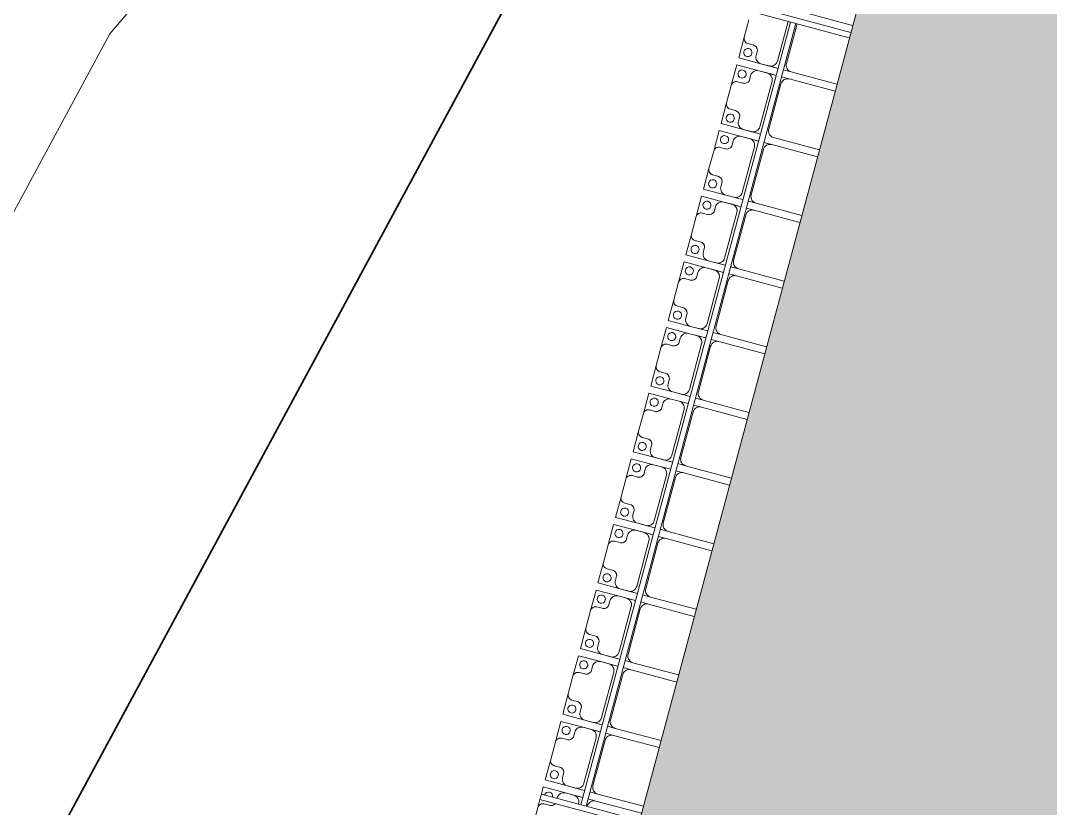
# Model space of a CAD drawing. Header units: millimetres. Extents: x -861324 to 439029, y -308065 to 694685.
# Drawn here: x -185928 to -178352, y 252039 to 257834 of the extents above; entities that cross this region are included whole.
import ezdxf

# ---------------------------------------------------------------- set-up
doc = ezdxf.new("R2010")
doc.units = ezdxf.units.MM
for name, color, linetype, lineweight in [('A-DETL-GENF', 92, 'Continuous', 9), ('A-DETL-THIN', 151, 'Continuous', 9), ('A-GENM', 13, 'Continuous', 9), ('C-TOPO-MAJR', 7, 'Continuous', 35), ('C-TOPO-MINR', 7, 'Continuous', 9), ('S-BEAM', 12, 'Continuous', 9)]:
    doc.layers.add(name, color=color, linetype=linetype, lineweight=lineweight)

# ---------------------------------------------------------------- blocks, each defined once
blk = doc.blocks.new('Dai phaodi lai - DẢI PHAO ĐI LẠI-17681-BỐ TRÍ BÈ PIN HỒ BẢN MÒNG')
at = {"layer": 'A-GENM', "color": 7}
for p, q in [((32276.8, 0), (32276.8, -348.3)), ((32723.2, -348.3), (32723.2, 0)), ((32776.8, 0), (32776.8, -348.3)), ((33223.2, -348.3), (33223.2, 0)), ((33276.8, 0), (33276.8, -348.3)), ((33723.2, -348.3), (33723.2, 0)), ((33776.8, 0), (33776.8, -348.3)), ((34223.2, -348.3), (34223.2, 0)), ((34276.8, 0), (34276.8, -348.3)), ((34723.2, -348.3), (34723.2, 0)), ((34776.8, 0), (34776.8, -348.3)), ((35223.2, -348.3), (35223.2, 0)), ((35276.8, 0), (35276.8, -348.3)), ((35723.2, -348.3), (35723.2, 0)), ((35776.8, 0), (35776.8, -348.3)), ((36223.2, -348.3), (36223.2, 0)), ((36276.8, 0), (36276.8, -348.3)), ((36723.2, -348.3), (36723.2, 0)), ((36776.8, 0), (36776.8, -348.3)), ((37223.2, -348.3), (37223.2, 0)), ((37276.8, 0), (37276.8, -348.3)), ((37723.2, -348.3), (37723.2, 0)), ((37776.8, 0), (37776.8, -348.3)), ((38223.2, -348.3), (38223.2, 0)), ((38276.8, 0), (38276.8, -348.3)), ((32371.2, -398.3), (32673.2, -398.3)), ((32826.8, -398.3), (33173.2, -398.3)), ((33326.8, -398.3), (33673.2, -398.3)), ((33826.8, -398.3), (34173.2, -398.3)), ((34326.8, -398.3), (34673.2, -398.3)), ((34826.8, -398.3), (35173.2, -398.3)), ((35326.8, -398.3), (35673.2, -398.3)), ((35826.8, -398.3), (36173.2, -398.3)), ((36326.8, -398.3), (36673.2, -398.3)), ((36826.8, -398.3), (37173.2, -398.3)), ((37326.8, -398.3), (37673.2, -398.3)), ((37826.8, -398.3), (38173.2, -398.3)), ((32673.2, -466.7), (32371.2, -466.7)), ((32723.2, -579.3), (32723.2, -516.7)), ((32776.8, -516.7), (32776.8, -579.3)), ((33173.2, -466.7), (32826.8, -466.7)), ((33223.2, -579.3), (33223.2, -516.7)), ((33276.8, -516.7), (33276.8, -579.3)), ((33673.2, -466.7), (33326.8, -466.7)), ((33723.2, -579.3), (33723.2, -516.7)), ((33776.8, -516.7), (33776.8, -579.3)), ((34173.2, -466.7), (33826.8, -466.7)), ((34223.2, -579.3), (34223.2, -516.7)), ((34276.8, -516.7), (34276.8, -579.3)), ((34673.2, -466.7), (34326.8, -466.7)), ((34723.2, -579.3), (34723.2, -516.7)), ((34776.8, -516.7), (34776.8, -579.3)), ((35173.2, -466.7), (34826.8, -466.7)), ((35223.2, -579.3), (35223.2, -516.7)), ((35276.8, -516.7), (35276.8, -579.3)), ((35673.2, -466.7), (35326.8, -466.7)), ((35723.2, -579.3), (35723.2, -516.7)), ((35776.8, -516.7), (35776.8, -579.3)), ((36173.2, -466.7), (35826.8, -466.7)), ((36223.2, -579.3), (36223.2, -516.7)), ((36276.8, -516.7), (36276.8, -579.3)), ((36673.2, -466.7), (36326.8, -466.7)), ((36723.2, -579.3), (36723.2, -516.7)), ((36776.8, -516.7), (36776.8, -579.3)), ((37173.2, -466.7), (36826.8, -466.7)), ((37223.2, -579.3), (37223.2, -516.7)), ((37276.8, -516.7), (37276.8, -579.3)), ((37673.2, -466.7), (37326.8, -466.7)), ((37723.2, -579.3), (37723.2, -516.7)), ((37776.8, -516.7), (37776.8, -579.3)), ((38173.2, -466.7), (37826.8, -466.7)), ((38223.2, -579.3), (38223.2, -516.7)), ((38276.8, -516.7), (38276.8, -579.3)), ((32604.9, -710.4), (32604.9, -670.7)), ((32635.7, -629.3), (32673.2, -629.3)), ((32826.8, -629.3), (32864.3, -629.3)), ((32895.1, -670.7), (32895.1, -710.4)), ((33104.9, -710.4), (33104.9, -670.7)), ((33135.7, -629.3), (33173.2, -629.3)), ((33326.8, -629.3), (33364.3, -629.3)), ((33395.1, -670.7), (33395.1, -710.4)), ((33604.9, -710.4), (33604.9, -670.7)), ((33635.7, -629.3), (33673.2, -629.3)), ((33826.8, -629.3), (33864.3, -629.3)), ((33895.1, -670.7), (33895.1, -710.4)), ((34104.9, -710.4), (34104.9, -670.7)), ((34135.7, -629.3), (34173.2, -629.3)), ((34326.8, -629.3), (34364.3, -629.3)), ((34395.1, -670.7), (34395.1, -710.4)), ((34604.9, -710.4), (34604.9, -670.7)), ((34635.7, -629.3), (34673.2, -629.3)), ((34826.8, -629.3), (34864.3, -629.3)), ((34895.1, -670.7), (34895.1, -710.4)), ((35104.9, -710.4), (35104.9, -670.7)), ((35135.7, -629.3), (35173.2, -629.3)), ((35326.8, -629.3), (35364.3, -629.3)), ((35395.1, -670.7), (35395.1, -710.4)), ((35604.9, -710.4), (35604.9, -670.7)), ((35635.7, -629.3), (35673.2, -629.3)), ((35826.8, -629.3), (35864.3, -629.3)), ((35895.1, -670.7), (35895.1, -710.4)), ((36104.9, -710.4), (36104.9, -670.7)), ((36135.7, -629.3), (36173.2, -629.3)), ((36326.8, -629.3), (36364.3, -629.3)), ((36395.1, -670.7), (36395.1, -710.4)), ((36604.9, -710.4), (36604.9, -670.7)), ((36635.7, -629.3), (36673.2, -629.3)), ((36826.8, -629.3), (36864.3, -629.3)), ((36895.1, -670.7), (36895.1, -710.4)), ((37104.9, -710.4), (37104.9, -670.7)), ((37135.7, -629.3), (37173.2, -629.3)), ((37326.8, -629.3), (37364.3, -629.3)), ((37395.1, -670.7), (37395.1, -710.4)), ((37604.9, -710.4), (37604.9, -670.7)), ((37635.7, -629.3), (37673.2, -629.3)), ((37826.8, -629.3), (37864.3, -629.3)), ((37895.1, -670.7), (37895.1, -710.4)), ((38104.9, -710.4), (38104.9, -670.7)), ((38135.7, -629.3), (38173.2, -629.3)), ((38395.1, -670.7), (38395.1, -710.4)), ((32433.1, -748.4), (32566.9, -748.4)), ((32933.1, -748.4), (33066.9, -748.4)), ((33433.1, -748.4), (33566.9, -748.4)), ((33933.1, -748.4), (34066.9, -748.4)), ((34433.1, -748.4), (34566.9, -748.4)), ((34933.1, -748.4), (35066.9, -748.4)), ((35433.1, -748.4), (35566.9, -748.4)), ((35933.1, -748.4), (36066.9, -748.4)), ((36433.1, -748.4), (36566.9, -748.4)), ((36933.1, -748.4), (37066.9, -748.4)), ((37433.1, -748.4), (37566.9, -748.4)), ((37933.1, -748.4), (38066.9, -748.4)), ((38433.1, -748.4), (38566.9, -748.4))]:
    blk.add_line(p, q, dxfattribs=at)
at = {"layer": 'A-GENM', "color": 9}
for p, q in [((32723.2, -348.3), (32723.2, -408.3)), ((32723.2, -348.3), (32723.2, -408.3)), ((32776.8, -408.3), (32776.8, -348.3)), ((32776.8, -408.3), (32776.8, -348.3)), ((33276.8, -408.3), (33276.8, -348.3)), ((33276.8, -408.3), (33276.8, -363.7)), ((33723.2, -348.3), (33723.2, -408.3)), ((33723.2, -348.3), (33723.2, -408.3)), ((33776.8, -408.3), (33776.8, -348.3)), ((33776.8, -408.3), (33776.8, -348.3)), ((34223.2, -348.3), (34223.2, -408.3)), ((34223.2, -348.3), (34223.2, -408.3)), ((34276.8, -408.3), (34276.8, -348.3)), ((34276.8, -408.3), (34276.8, -348.3)), ((34723.2, -348.3), (34723.2, -408.3)), ((34723.2, -348.3), (34723.2, -408.3)), ((34776.8, -408.3), (34776.8, -348.3)), ((34776.8, -408.3), (34776.8, -348.3)), ((35223.2, -348.3), (35223.2, -408.3)), ((35223.2, -348.3), (35223.2, -408.3)), ((35276.8, -408.3), (35276.8, -348.3)), ((35276.8, -408.3), (35276.8, -348.3)), ((35723.2, -348.3), (35723.2, -408.3)), ((35723.2, -348.3), (35723.2, -408.3)), ((35776.8, -408.3), (35776.8, -348.3)), ((35776.8, -408.3), (35776.8, -348.3)), ((36223.2, -348.3), (36223.2, -408.3)), ((36223.2, -348.3), (36223.2, -408.3)), ((36276.8, -408.3), (36276.8, -348.3)), ((36276.8, -408.3), (36276.8, -348.3)), ((36723.2, -348.3), (36723.2, -408.3)), ((36723.2, -348.3), (36723.2, -408.3)), ((36776.8, -408.3), (36776.8, -348.3)), ((36776.8, -408.3), (36776.8, -348.3)), ((37223.2, -348.3), (37223.2, -408.3)), ((37223.2, -348.3), (37223.2, -408.3)), ((37276.8, -408.3), (37276.8, -348.3)), ((37276.8, -408.3), (37276.8, -348.3)), ((37723.2, -348.3), (37723.2, -408.3)), ((37723.2, -348.3), (37723.2, -408.3)), ((37776.8, -408.3), (37776.8, -348.3)), ((37776.8, -408.3), (37776.8, -348.3)), ((38223.2, -348.3), (38223.2, -408.3)), ((38223.2, -348.3), (38223.2, -408.3)), ((38276.8, -408.3), (38276.8, -348.3)), ((38276.8, -408.3), (38276.8, -348.3)), ((32723.2, -448.3), (32723.2, -579.3)), ((32723.2, -448.3), (32723.2, -516.7)), ((32776.8, -579.3), (32776.8, -448.3)), ((32776.8, -497.7), (32776.8, -448.3)), ((33223.2, -448.3), (33223.2, -579.3)), ((33223.2, -448.3), (33223.2, -516.7)), ((33276.8, -579.3), (33276.8, -448.3)), ((33276.8, -516.7), (33276.8, -448.3)), ((33723.2, -448.3), (33723.2, -579.3)), ((33723.2, -448.3), (33723.2, -516.7)), ((33776.8, -579.3), (33776.8, -448.3)), ((33776.8, -516.7), (33776.8, -448.3)), ((34223.2, -448.3), (34223.2, -579.3)), ((34223.2, -448.3), (34223.2, -516.7)), ((34276.8, -579.3), (34276.8, -448.3)), ((34276.8, -516.7), (34276.8, -448.3)), ((34723.2, -448.3), (34723.2, -579.3)), ((34723.2, -448.3), (34723.2, -516.7)), ((34776.8, -579.3), (34776.8, -448.3)), ((34776.8, -516.7), (34776.8, -448.3)), ((35223.2, -448.3), (35223.2, -579.3)), ((35223.2, -448.3), (35223.2, -516.7)), ((35276.8, -579.3), (35276.8, -448.3)), ((35276.8, -516.7), (35276.8, -448.3)), ((35723.2, -448.3), (35723.2, -579.3)), ((35723.2, -448.3), (35723.2, -516.7)), ((35776.8, -579.3), (35776.8, -448.3)), ((35776.8, -516.7), (35776.8, -448.3)), ((36223.2, -448.3), (36223.2, -579.3)), ((36223.2, -448.3), (36223.2, -516.7)), ((36276.8, -579.3), (36276.8, -448.3)), ((36276.8, -516.7), (36276.8, -448.3)), ((36723.2, -448.3), (36723.2, -579.3)), ((36723.2, -448.3), (36723.2, -516.7)), ((36776.8, -579.3), (36776.8, -448.3)), ((36776.8, -516.7), (36776.8, -448.3)), ((37223.2, -448.3), (37223.2, -579.3)), ((37223.2, -448.3), (37223.2, -516.7)), ((37276.8, -579.3), (37276.8, -448.3)), ((37276.8, -516.7), (37276.8, -448.3)), ((37723.2, -448.3), (37723.2, -579.3)), ((37723.2, -448.3), (37723.2, -516.7)), ((37776.8, -579.3), (37776.8, -448.3)), ((37776.8, -516.7), (37776.8, -448.3)), ((38223.2, -448.3), (38223.2, -579.3)), ((38223.2, -448.3), (38223.2, -516.7)), ((38276.8, -579.3), (38276.8, -448.3)), ((38276.8, -516.7), (38276.8, -448.3)), ((32723.2, -579.3), (32723.2, -748.4)), ((32723.2, -748.4), (32723.2, -579.3)), ((32776.8, -748.4), (32776.8, -579.3)), ((32776.8, -579.3), (32776.8, -748.4)), ((33223.2, -579.3), (33223.2, -748.4)), ((33223.2, -748.4), (33223.2, -579.3)), ((33276.8, -748.4), (33276.8, -579.3)), ((33276.8, -579.3), (33276.8, -748.4)), ((33723.2, -579.3), (33723.2, -748.4)), ((33723.2, -748.4), (33723.2, -579.3)), ((33776.8, -748.4), (33776.8, -579.3)), ((33776.8, -579.3), (33776.8, -748.4)), ((34223.2, -579.3), (34223.2, -748.4)), ((34223.2, -748.4), (34223.2, -579.3)), ((34276.8, -748.4), (34276.8, -579.3)), ((34276.8, -579.3), (34276.8, -748.4)), ((34723.2, -579.3), (34723.2, -748.4)), ((34723.2, -748.4), (34723.2, -579.3)), ((34776.8, -748.4), (34776.8, -579.3)), ((34776.8, -579.3), (34776.8, -748.4)), ((35223.2, -579.3), (35223.2, -748.4)), ((35223.2, -748.4), (35223.2, -579.3)), ((35276.8, -748.4), (35276.8, -579.3)), ((35276.8, -579.3), (35276.8, -748.4)), ((35723.2, -579.3), (35723.2, -748.4)), ((35723.2, -748.4), (35723.2, -579.3)), ((35776.8, -748.4), (35776.8, -579.3)), ((35776.8, -579.3), (35776.8, -748.4)), ((36223.2, -579.3), (36223.2, -748.4)), ((36223.2, -748.4), (36223.2, -579.3)), ((36276.8, -748.4), (36276.8, -579.3)), ((36276.8, -579.3), (36276.8, -748.4)), ((36723.2, -579.3), (36723.2, -748.4)), ((36723.2, -748.4), (36723.2, -579.3)), ((36776.8, -748.4), (36776.8, -579.3)), ((36776.8, -579.3), (36776.8, -748.4)), ((37223.2, -579.3), (37223.2, -748.4)), ((37223.2, -748.4), (37223.2, -579.3)), ((37276.8, -748.4), (37276.8, -579.3)), ((37276.8, -579.3), (37276.8, -748.4)), ((37723.2, -579.3), (37723.2, -748.4)), ((37723.2, -748.4), (37723.2, -579.3)), ((37776.8, -748.4), (37776.8, -579.3)), ((37776.8, -579.3), (37776.8, -748.4)), ((38223.2, -579.3), (38223.2, -748.4)), ((38223.2, -748.4), (38223.2, -579.3)), ((38276.8, -748.4), (38276.8, -579.3)), ((38276.8, -579.3), (38276.8, -748.4)), ((32673.2, -629.3), (32635.7, -629.3)), ((32635.7, -629.3), (32673.2, -629.3)), ((32673.2, -629.3), (32635.7, -629.3)), ((32864.3, -629.3), (32826.8, -629.3)), ((32826.8, -629.3), (32864.3, -629.3)), ((32864.3, -629.3), (32826.8, -629.3)), ((32895.1, -710.4), (32895.1, -670.7)), ((32895.1, -670.7), (32895.1, -710.4)), ((32895.1, -710.4), (32895.1, -670.7)), ((33173.2, -629.3), (33135.7, -629.3)), ((33135.7, -629.3), (33173.2, -629.3)), ((33173.2, -629.3), (33135.7, -629.3)), ((33364.3, -629.3), (33326.8, -629.3)), ((33326.8, -629.3), (33364.3, -629.3)), ((33364.3, -629.3), (33326.8, -629.3)), ((33395.1, -710.4), (33395.1, -670.7)), ((33395.1, -670.7), (33395.1, -710.4)), ((33395.1, -710.4), (33395.1, -670.7)), ((33673.2, -629.3), (33635.7, -629.3)), ((33635.7, -629.3), (33673.2, -629.3)), ((33673.2, -629.3), (33635.7, -629.3)), ((33864.3, -629.3), (33826.8, -629.3)), ((33826.8, -629.3), (33864.3, -629.3)), ((33864.3, -629.3), (33826.8, -629.3)), ((33895.1, -710.4), (33895.1, -670.7)), ((33895.1, -670.7), (33895.1, -710.4)), ((33895.1, -710.4), (33895.1, -670.7)), ((34173.2, -629.3), (34135.7, -629.3)), ((34135.7, -629.3), (34173.2, -629.3)), ((34173.2, -629.3), (34135.7, -629.3)), ((34364.3, -629.3), (34326.8, -629.3)), ((34326.8, -629.3), (34364.3, -629.3)), ((34364.3, -629.3), (34326.8, -629.3)), ((34395.1, -710.4), (34395.1, -670.7)), ((34395.1, -670.7), (34395.1, -710.4)), ((34395.1, -710.4), (34395.1, -670.7)), ((34673.2, -629.3), (34635.7, -629.3)), ((34635.7, -629.3), (34673.2, -629.3)), ((34673.2, -629.3), (34635.7, -629.3)), ((34864.3, -629.3), (34826.8, -629.3)), ((34826.8, -629.3), (34864.3, -629.3)), ((34864.3, -629.3), (34826.8, -629.3)), ((34895.1, -710.4), (34895.1, -670.7)), ((34895.1, -670.7), (34895.1, -710.4)), ((34895.1, -710.4), (34895.1, -670.7)), ((35173.2, -629.3), (35135.7, -629.3)), ((35135.7, -629.3), (35173.2, -629.3)), ((35173.2, -629.3), (35135.7, -629.3)), ((35364.3, -629.3), (35326.8, -629.3)), ((35326.8, -629.3), (35364.3, -629.3)), ((35364.3, -629.3), (35326.8, -629.3)), ((35395.1, -710.4), (35395.1, -670.7)), ((35395.1, -670.7), (35395.1, -710.4)), ((35395.1, -710.4), (35395.1, -670.7)), ((35673.2, -629.3), (35635.7, -629.3)), ((35635.7, -629.3), (35673.2, -629.3)), ((35673.2, -629.3), (35635.7, -629.3)), ((35864.3, -629.3), (35826.8, -629.3)), ((35826.8, -629.3), (35864.3, -629.3)), ((35864.3, -629.3), (35826.8, -629.3)), ((35895.1, -710.4), (35895.1, -670.7)), ((35895.1, -670.7), (35895.1, -710.4)), ((35895.1, -710.4), (35895.1, -670.7)), ((36173.2, -629.3), (36135.7, -629.3)), ((36135.7, -629.3), (36173.2, -629.3)), ((36173.2, -629.3), (36135.7, -629.3)), ((36364.3, -629.3), (36326.8, -629.3)), ((36326.8, -629.3), (36364.3, -629.3)), ((36364.3, -629.3), (36326.8, -629.3)), ((36395.1, -710.4), (36395.1, -670.7)), ((36395.1, -670.7), (36395.1, -710.4)), ((36395.1, -710.4), (36395.1, -670.7)), ((36673.2, -629.3), (36635.7, -629.3)), ((36635.7, -629.3), (36673.2, -629.3)), ((36673.2, -629.3), (36635.7, -629.3)), ((36864.3, -629.3), (36826.8, -629.3)), ((36826.8, -629.3), (36864.3, -629.3)), ((36864.3, -629.3), (36826.8, -629.3)), ((36895.1, -710.4), (36895.1, -670.7)), ((36895.1, -670.7), (36895.1, -710.4)), ((36895.1, -710.4), (36895.1, -670.7)), ((37173.2, -629.3), (37135.7, -629.3)), ((37135.7, -629.3), (37173.2, -629.3)), ((37173.2, -629.3), (37135.7, -629.3)), ((37364.3, -629.3), (37326.8, -629.3)), ((37326.8, -629.3), (37364.3, -629.3)), ((37364.3, -629.3), (37326.8, -629.3)), ((37395.1, -710.4), (37395.1, -670.7)), ((37395.1, -670.7), (37395.1, -710.4)), ((37395.1, -710.4), (37395.1, -670.7)), ((37673.2, -629.3), (37635.7, -629.3)), ((37635.7, -629.3), (37673.2, -629.3)), ((37673.2, -629.3), (37635.7, -629.3)), ((37864.3, -629.3), (37826.8, -629.3)), ((37826.8, -629.3), (37864.3, -629.3)), ((37864.3, -629.3), (37826.8, -629.3)), ((37895.1, -710.4), (37895.1, -670.7)), ((37895.1, -670.7), (37895.1, -710.4)), ((37895.1, -710.4), (37895.1, -670.7)), ((38173.2, -629.3), (38135.7, -629.3)), ((38135.7, -629.3), (38173.2, -629.3)), ((38173.2, -629.3), (38135.7, -629.3)), ((38395.1, -710.4), (38395.1, -670.7)), ((38395.1, -670.7), (38395.1, -710.4)), ((38395.1, -710.4), (38395.1, -670.7)), ((32723.2, -748.4), (32566.9, -748.4)), ((32566.9, -748.4), (32723.2, -748.4)), ((32933.1, -748.4), (32776.8, -748.4)), ((32776.8, -748.4), (32933.1, -748.4)), ((33223.2, -748.4), (33066.9, -748.4)), ((33066.9, -748.4), (33223.2, -748.4)), ((33433.1, -748.4), (33276.8, -748.4)), ((33276.8, -748.4), (33433.1, -748.4)), ((33723.2, -748.4), (33566.9, -748.4)), ((33566.9, -748.4), (33723.2, -748.4)), ((33933.1, -748.4), (33776.8, -748.4)), ((33776.8, -748.4), (33933.1, -748.4)), ((34223.2, -748.4), (34066.9, -748.4)), ((34066.9, -748.4), (34223.2, -748.4)), ((34433.1, -748.4), (34276.8, -748.4)), ((34276.8, -748.4), (34433.1, -748.4)), ((34723.2, -748.4), (34566.9, -748.4)), ((34566.9, -748.4), (34723.2, -748.4)), ((34933.1, -748.4), (34776.8, -748.4)), ((34776.8, -748.4), (34933.1, -748.4)), ((35223.2, -748.4), (35066.9, -748.4)), ((35066.9, -748.4), (35223.2, -748.4)), ((35433.1, -748.4), (35276.8, -748.4)), ((35276.8, -748.4), (35433.1, -748.4)), ((35723.2, -748.4), (35566.9, -748.4)), ((35566.9, -748.4), (35723.2, -748.4)), ((35933.1, -748.4), (35776.8, -748.4)), ((35776.8, -748.4), (35933.1, -748.4)), ((36223.2, -748.4), (36066.9, -748.4)), ((36066.9, -748.4), (36223.2, -748.4)), ((36433.1, -748.4), (36276.8, -748.4)), ((36276.8, -748.4), (36433.1, -748.4)), ((36723.2, -748.4), (36566.9, -748.4)), ((36566.9, -748.4), (36723.2, -748.4)), ((36933.1, -748.4), (36776.8, -748.4)), ((36776.8, -748.4), (36933.1, -748.4)), ((37223.2, -748.4), (37066.9, -748.4)), ((37066.9, -748.4), (37223.2, -748.4)), ((37433.1, -748.4), (37276.8, -748.4)), ((37276.8, -748.4), (37433.1, -748.4)), ((37723.2, -748.4), (37566.9, -748.4)), ((37566.9, -748.4), (37723.2, -748.4)), ((37933.1, -748.4), (37776.8, -748.4)), ((37776.8, -748.4), (37933.1, -748.4)), ((38223.2, -748.4), (38066.9, -748.4)), ((38066.9, -748.4), (38223.2, -748.4)), ((38331.2, -748.4), (38276.8, -748.4)), ((38276.8, -748.4), (38331.2, -748.4)), ((38433.1, -748.4), (38371.2, -748.4)), ((38371.2, -748.4), (38433.1, -748.4))]:
    blk.add_line(p, q, dxfattribs=at)
at = {"layer": 'A-GENM', "color": 7}
for centre, radius, start, end in [((32673.2, -348.3), 50, 270, 360), ((32826.8, -348.3), 50, 180, 270), ((33173.2, -348.3), 50, 270, 360), ((33326.8, -348.3), 50, 180, 270), ((33673.2, -348.3), 50, 270, 360), ((33826.8, -348.3), 50, 180, 270), ((34173.2, -348.3), 50, 270, 360), ((34326.8, -348.3), 50, 180, 270), ((34673.2, -348.3), 50, 270, 360), ((34826.8, -348.3), 50, 180, 270), ((35173.2, -348.3), 50, 270, 360), ((35326.8, -348.3), 50, 180, 270), ((35673.2, -348.3), 50, 270, 360), ((35826.8, -348.3), 50, 180, 270), ((36173.2, -348.3), 50, 270, 360), ((36326.8, -348.3), 50, 180, 270), ((36673.2, -348.3), 50, 270, 360), ((36826.8, -348.3), 50, 180, 270), ((37173.2, -348.3), 50, 270, 360), ((37326.8, -348.3), 50, 180, 270), ((37673.2, -348.3), 50, 270, 360), ((37826.8, -348.3), 50, 180, 270), ((38173.2, -348.3), 50, 270, 360), ((38326.8, -348.3), 50, 180, 270), ((32673.2, -516.7), 50, 360, 90), ((32826.8, -516.7), 50, 90, 180), ((33173.2, -516.7), 50, 360, 90), ((33326.8, -516.7), 50, 90, 180), ((33673.2, -516.7), 50, 360, 90), ((33826.8, -516.7), 50, 90, 180), ((34173.2, -516.7), 50, 360, 90), ((34326.8, -516.7), 50, 90, 180), ((34673.2, -516.7), 50, 360, 90), ((34826.8, -516.7), 50, 90, 180), ((35173.2, -516.7), 50, 360, 90), ((35326.8, -516.7), 50, 90, 180), ((35673.2, -516.7), 50, 360, 90), ((35826.8, -516.7), 50, 90, 180), ((36173.2, -516.7), 50, 360, 90), ((36326.8, -516.7), 50, 90, 180), ((36673.2, -516.7), 50, 360, 90), ((36826.8, -516.7), 50, 90, 180), ((37173.2, -516.7), 50, 360, 90), ((37326.8, -516.7), 50, 90, 180), ((37673.2, -516.7), 50, 360, 90), ((37826.8, -516.7), 50, 90, 180), ((38173.2, -516.7), 50, 360, 90), ((38326.8, -516.7), 50, 90, 180), ((32673.2, -579.3), 50, 270, 360), ((32826.8, -579.3), 50, 180, 270), ((33173.2, -579.3), 50, 270, 360), ((33326.8, -579.3), 50, 180, 270), ((33673.2, -579.3), 50, 270, 360), ((33826.8, -579.3), 50, 180, 270), ((34173.2, -579.3), 50, 270, 360), ((34326.8, -579.3), 50, 180, 270), ((34673.2, -579.3), 50, 270, 360), ((34826.8, -579.3), 50, 180, 270), ((35173.2, -579.3), 50, 270, 360), ((35326.8, -579.3), 50, 180, 270), ((35673.2, -579.3), 50, 270, 360), ((35826.8, -579.3), 50, 180, 270), ((36173.2, -579.3), 50, 270, 360), ((36326.8, -579.3), 50, 180, 270), ((36673.2, -579.3), 50, 270, 360), ((36826.8, -579.3), 50, 180, 270), ((37173.2, -579.3), 50, 270, 360), ((37326.8, -579.3), 50, 180, 270), ((37673.2, -579.3), 50, 270, 360), ((37826.8, -579.3), 50, 180, 270), ((38173.2, -579.3), 50, 270, 360), ((38326.8, -579.3), 50, 180, 270), ((32644.8, -668.2), 40, 103.18854, 183.50807), ((32855.2, -668.2), 40, 356.49193, 76.81146), ((33144.8, -668.2), 40, 103.18854, 183.50807), ((33355.2, -668.2), 40, 356.49193, 76.81146), ((33644.8, -668.2), 40, 103.18854, 183.50807), ((33855.2, -668.2), 40, 356.49193, 76.81146), ((34144.8, -668.2), 40, 103.18854, 183.50807), ((34355.2, -668.2), 40, 356.49193, 76.81146), ((34644.8, -668.2), 40, 103.18854, 183.50807), ((34855.2, -668.2), 40, 356.49193, 76.81146), ((35144.8, -668.2), 40, 103.18854, 183.50807), ((35355.2, -668.2), 40, 356.49193, 76.81146), ((35644.8, -668.2), 40, 103.18854, 183.50807), ((35855.2, -668.2), 40, 356.49193, 76.81146), ((36144.8, -668.2), 40, 103.18854, 183.50807), ((36355.2, -668.2), 40, 356.49193, 76.81146), ((36644.8, -668.2), 40, 103.18854, 183.50807), ((36855.2, -668.2), 40, 356.49193, 76.81146), ((37144.8, -668.2), 40, 103.18854, 183.50807), ((37355.2, -668.2), 40, 356.49193, 76.81146), ((37644.8, -668.2), 40, 103.18854, 183.50807), ((37855.2, -668.2), 40, 356.49193, 76.81146), ((38144.8, -668.2), 40, 103.18854, 183.50807), ((38355.2, -668.2), 40, 356.49193, 63.42487), ((32566.9, -710.4), 38, 270, 360), ((32933.1, -710.4), 38, 180, 270), ((33066.9, -710.4), 38, 270, 360), ((33433.1, -710.4), 38, 180, 270), ((33566.9, -710.4), 38, 270, 360), ((33933.1, -710.4), 38, 180, 270), ((34066.9, -710.4), 38, 270, 360), ((34433.1, -710.4), 38, 180, 270), ((34566.9, -710.4), 38, 270, 360), ((34933.1, -710.4), 38, 180, 270), ((35066.9, -710.4), 38, 270, 360), ((35433.1, -710.4), 38, 180, 270), ((35566.9, -710.4), 38, 270, 360), ((35933.1, -710.4), 38, 180, 270), ((36066.9, -710.4), 38, 270, 360), ((36433.1, -710.4), 38, 180, 270), ((36566.9, -710.4), 38, 270, 360), ((36933.1, -710.4), 38, 180, 270), ((37066.9, -710.4), 38, 270, 360), ((37433.1, -710.4), 38, 180, 270), ((37566.9, -710.4), 38, 270, 360), ((37933.1, -710.4), 38, 180, 270), ((38066.9, -710.4), 38, 270, 360), ((38433.1, -710.4), 38, 180, 270)]:
    blk.add_arc(centre, radius, start, end, dxfattribs=at)
at = {"layer": 'A-GENM', "color": 9}
for centre, radius, start, end in [((32826.8, -348.3), 50, 180, 210), ((33326.8, -348.3), 50, 180, 210), ((33826.8, -348.3), 50, 180, 210), ((34326.8, -348.3), 50, 180, 210), ((34826.8, -348.3), 50, 180, 210), ((35326.8, -348.3), 50, 180, 210), ((35826.8, -348.3), 50, 180, 210), ((36326.8, -348.3), 50, 180, 210), ((36826.8, -348.3), 50, 180, 210), ((37326.8, -348.3), 50, 180, 210), ((37826.8, -348.3), 50, 180, 210), ((38326.8, -348.3), 50, 180, 210), ((32673.2, -348.3), 50, 270, 300), ((33173.2, -348.3), 50, 270, 300), ((33673.2, -348.3), 50, 270, 300), ((34173.2, -348.3), 50, 270, 300), ((34673.2, -348.3), 50, 270, 300), ((35173.2, -348.3), 50, 270, 300), ((35673.2, -348.3), 50, 270, 300), ((36173.2, -348.3), 50, 270, 300), ((36673.2, -348.3), 50, 270, 300), ((37173.2, -348.3), 50, 270, 300), ((37673.2, -348.3), 50, 270, 300), ((38173.2, -348.3), 50, 270, 300), ((32673.2, -516.7), 50, 360, 30), ((32826.8, -516.7), 50, 90, 120), ((33173.2, -516.7), 50, 360, 30), ((33326.8, -516.7), 50, 90, 120), ((33673.2, -516.7), 50, 360, 30), ((33826.8, -516.7), 50, 90, 120), ((34173.2, -516.7), 50, 360, 30), ((34326.8, -516.7), 50, 90, 120), ((34673.2, -516.7), 50, 360, 30), ((34826.8, -516.7), 50, 90, 120), ((35173.2, -516.7), 50, 360, 30), ((35326.8, -516.7), 50, 90, 120), ((35673.2, -516.7), 50, 360, 30), ((35826.8, -516.7), 50, 90, 120), ((36173.2, -516.7), 50, 360, 30), ((36326.8, -516.7), 50, 90, 120), ((36673.2, -516.7), 50, 360, 30), ((36826.8, -516.7), 50, 90, 120), ((37173.2, -516.7), 50, 360, 30), ((37326.8, -516.7), 50, 90, 120), ((37673.2, -516.7), 50, 360, 30), ((37826.8, -516.7), 50, 90, 120), ((38173.2, -516.7), 50, 360, 30), ((38326.8, -516.7), 50, 90, 120), ((32673.2, -579.3), 50, 270, 360), ((32673.2, -579.3), 50, 270, 360), ((32673.2, -579.3), 50, 270, 360), ((32826.8, -579.3), 50, 180, 270), ((32826.8, -579.3), 50, 180, 270), ((32826.8, -579.3), 50, 180, 270), ((33173.2, -579.3), 50, 270, 360), ((33173.2, -579.3), 50, 270, 360), ((33173.2, -579.3), 50, 270, 360), ((33326.8, -579.3), 50, 180, 270), ((33326.8, -579.3), 50, 180, 270), ((33326.8, -579.3), 50, 180, 270), ((33673.2, -579.3), 50, 270, 360), ((33673.2, -579.3), 50, 270, 360), ((33673.2, -579.3), 50, 270, 360), ((33826.8, -579.3), 50, 180, 270), ((33826.8, -579.3), 50, 180, 270), ((33826.8, -579.3), 50, 180, 270), ((34173.2, -579.3), 50, 270, 360), ((34173.2, -579.3), 50, 270, 360), ((34173.2, -579.3), 50, 270, 360), ((34326.8, -579.3), 50, 180, 270), ((34326.8, -579.3), 50, 180, 270), ((34326.8, -579.3), 50, 180, 270), ((34673.2, -579.3), 50, 270, 360), ((34673.2, -579.3), 50, 270, 360), ((34673.2, -579.3), 50, 270, 360), ((34826.8, -579.3), 50, 180, 270), ((34826.8, -579.3), 50, 180, 270), ((34826.8, -579.3), 50, 180, 270), ((35173.2, -579.3), 50, 270, 360), ((35173.2, -579.3), 50, 270, 360), ((35173.2, -579.3), 50, 270, 360), ((35326.8, -579.3), 50, 180, 270), ((35326.8, -579.3), 50, 180, 270), ((35326.8, -579.3), 50, 180, 270), ((35673.2, -579.3), 50, 270, 360), ((35673.2, -579.3), 50, 270, 360), ((35673.2, -579.3), 50, 270, 360), ((35826.8, -579.3), 50, 180, 270), ((35826.8, -579.3), 50, 180, 270), ((35826.8, -579.3), 50, 180, 270), ((36173.2, -579.3), 50, 270, 360), ((36173.2, -579.3), 50, 270, 360), ((36173.2, -579.3), 50, 270, 360), ((36326.8, -579.3), 50, 180, 270), ((36326.8, -579.3), 50, 180, 270), ((36326.8, -579.3), 50, 180, 270), ((36673.2, -579.3), 50, 270, 360), ((36673.2, -579.3), 50, 270, 360), ((36673.2, -579.3), 50, 270, 360), ((36826.8, -579.3), 50, 180, 270), ((36826.8, -579.3), 50, 180, 270), ((36826.8, -579.3), 50, 180, 270), ((37173.2, -579.3), 50, 270, 360), ((37173.2, -579.3), 50, 270, 360), ((37173.2, -579.3), 50, 270, 360), ((37326.8, -579.3), 50, 180, 270), ((37326.8, -579.3), 50, 180, 270), ((37326.8, -579.3), 50, 180, 270), ((37673.2, -579.3), 50, 270, 360), ((37673.2, -579.3), 50, 270, 360), ((37673.2, -579.3), 50, 270, 360), ((37826.8, -579.3), 50, 180, 270), ((37826.8, -579.3), 50, 180, 270), ((37826.8, -579.3), 50, 180, 270), ((38173.2, -579.3), 50, 270, 360), ((38173.2, -579.3), 50, 270, 360), ((38173.2, -579.3), 50, 270, 360), ((38326.8, -579.3), 50, 180, 270), ((38326.8, -579.3), 50, 180, 270), ((38326.8, -579.3), 50, 180, 270), ((32644.8, -668.2), 40, 129.96172, 183.50807), ((32644.8, -668.2), 40, 129.96172, 183.50807), ((32644.8, -668.2), 40, 129.96172, 183.50807), ((32644.8, -668.2), 40, 103.18854, 116.57513), ((32644.8, -668.2), 40, 103.18854, 116.57513), ((32644.8, -668.2), 40, 103.18854, 116.57513), ((32668.4, -693.3), 30, 90, 270), ((32668.4, -693.3), 30, 90, 270), ((32668.4, -693.3), 30, 270, 90), ((32668.4, -693.3), 30, 270, 90), ((32831.6, -693.3), 30, 90, 270), ((32831.6, -693.3), 30, 90, 270), ((32831.6, -693.3), 30, 270, 90), ((32831.6, -693.3), 30, 270, 90), ((32855.2, -668.2), 40, 63.42487, 76.81146), ((32855.2, -668.2), 40, 63.42487, 76.81146), ((32855.2, -668.2), 40, 63.42487, 76.81146), ((32855.2, -668.2), 40, 356.49193, 36.65169), ((32855.2, -668.2), 40, 356.49193, 36.65169), ((32855.2, -668.2), 40, 356.49193, 36.65169), ((33144.8, -668.2), 40, 129.96172, 183.50807), ((33144.8, -668.2), 40, 129.96172, 183.50807), ((33144.8, -668.2), 40, 129.96172, 183.50807), ((33144.8, -668.2), 40, 103.18854, 116.57513), ((33144.8, -668.2), 40, 103.18854, 116.57513), ((33144.8, -668.2), 40, 103.18854, 116.57513), ((33168.4, -693.3), 30, 90, 270), ((33168.4, -693.3), 30, 90, 270), ((33168.4, -693.3), 30, 270, 90), ((33168.4, -693.3), 30, 270, 90), ((33331.6, -693.3), 30, 90, 270), ((33331.6, -693.3), 30, 90, 270), ((33331.6, -693.3), 30, 270, 90), ((33331.6, -693.3), 30, 270, 90), ((33355.2, -668.2), 40, 63.42487, 76.81146), ((33355.2, -668.2), 40, 63.42487, 76.81146), ((33355.2, -668.2), 40, 63.42487, 76.81146), ((33355.2, -668.2), 40, 356.49193, 36.65169), ((33355.2, -668.2), 40, 356.49193, 36.65169), ((33355.2, -668.2), 40, 356.49193, 36.65169), ((33644.8, -668.2), 40, 129.96172, 183.50807), ((33644.8, -668.2), 40, 129.96172, 183.50807), ((33644.8, -668.2), 40, 129.96172, 183.50807), ((33644.8, -668.2), 40, 103.18854, 116.57513), ((33644.8, -668.2), 40, 103.18854, 116.57513), ((33644.8, -668.2), 40, 103.18854, 116.57513), ((33668.4, -693.3), 30, 90, 270), ((33668.4, -693.3), 30, 90, 270), ((33668.4, -693.3), 30, 270, 90), ((33668.4, -693.3), 30, 270, 90), ((33831.6, -693.3), 30, 90, 270), ((33831.6, -693.3), 30, 90, 270), ((33831.6, -693.3), 30, 270, 90), ((33831.6, -693.3), 30, 270, 90), ((33855.2, -668.2), 40, 63.42487, 76.81146), ((33855.2, -668.2), 40, 63.42487, 76.81146), ((33855.2, -668.2), 40, 63.42487, 76.81146), ((33855.2, -668.2), 40, 356.49193, 36.65169), ((33855.2, -668.2), 40, 356.49193, 36.65169), ((33855.2, -668.2), 40, 356.49193, 36.65169), ((34144.8, -668.2), 40, 129.96172, 183.50807), ((34144.8, -668.2), 40, 129.96172, 183.50807), ((34144.8, -668.2), 40, 129.96172, 183.50807), ((34144.8, -668.2), 40, 103.18854, 116.57513), ((34144.8, -668.2), 40, 103.18854, 116.57513), ((34144.8, -668.2), 40, 103.18854, 116.57513), ((34168.4, -693.3), 30, 90, 270), ((34168.4, -693.3), 30, 90, 270), ((34168.4, -693.3), 30, 270, 90), ((34168.4, -693.3), 30, 270, 90), ((34331.6, -693.3), 30, 90, 270), ((34331.6, -693.3), 30, 90, 270), ((34331.6, -693.3), 30, 270, 90), ((34331.6, -693.3), 30, 270, 90), ((34355.2, -668.2), 40, 63.42487, 76.81146), ((34355.2, -668.2), 40, 63.42487, 76.81146), ((34355.2, -668.2), 40, 63.42487, 76.81146), ((34355.2, -668.2), 40, 356.49193, 36.65169), ((34355.2, -668.2), 40, 356.49193, 36.65169), ((34355.2, -668.2), 40, 356.49193, 36.65169), ((34644.8, -668.2), 40, 129.96172, 183.50807), ((34644.8, -668.2), 40, 129.96172, 183.50807), ((34644.8, -668.2), 40, 129.96172, 183.50807), ((34644.8, -668.2), 40, 103.18854, 116.57513), ((34644.8, -668.2), 40, 103.18854, 116.57513), ((34644.8, -668.2), 40, 103.18854, 116.57513), ((34668.4, -693.3), 30, 90, 270), ((34668.4, -693.3), 30, 90, 270), ((34668.4, -693.3), 30, 270, 90), ((34668.4, -693.3), 30, 270, 90), ((34831.6, -693.3), 30, 90, 270), ((34831.6, -693.3), 30, 90, 270), ((34831.6, -693.3), 30, 270, 90), ((34831.6, -693.3), 30, 270, 90), ((34855.2, -668.2), 40, 63.42487, 76.81146), ((34855.2, -668.2), 40, 63.42487, 76.81146), ((34855.2, -668.2), 40, 63.42487, 76.81146), ((34855.2, -668.2), 40, 356.49193, 36.65169), ((34855.2, -668.2), 40, 356.49193, 36.65169), ((34855.2, -668.2), 40, 356.49193, 36.65169), ((35144.8, -668.2), 40, 129.96172, 183.50807), ((35144.8, -668.2), 40, 129.96172, 183.50807), ((35144.8, -668.2), 40, 129.96172, 183.50807), ((35144.8, -668.2), 40, 103.18854, 116.57513), ((35144.8, -668.2), 40, 103.18854, 116.57513), ((35144.8, -668.2), 40, 103.18854, 116.57513), ((35168.4, -693.3), 30, 90, 270), ((35168.4, -693.3), 30, 90, 270), ((35168.4, -693.3), 30, 270, 90), ((35168.4, -693.3), 30, 270, 90), ((35331.6, -693.3), 30, 90, 270), ((35331.6, -693.3), 30, 90, 270), ((35331.6, -693.3), 30, 270, 90), ((35331.6, -693.3), 30, 270, 90), ((35355.2, -668.2), 40, 63.42487, 76.81146), ((35355.2, -668.2), 40, 63.42487, 76.81146), ((35355.2, -668.2), 40, 63.42487, 76.81146), ((35355.2, -668.2), 40, 356.49193, 36.65169), ((35355.2, -668.2), 40, 356.49193, 36.65169), ((35355.2, -668.2), 40, 356.49193, 36.65169), ((35644.8, -668.2), 40, 129.96172, 183.50807), ((35644.8, -668.2), 40, 129.96172, 183.50807), ((35644.8, -668.2), 40, 129.96172, 183.50807), ((35644.8, -668.2), 40, 103.18854, 116.57513), ((35644.8, -668.2), 40, 103.18854, 116.57513), ((35644.8, -668.2), 40, 103.18854, 116.57513), ((35668.4, -693.3), 30, 90, 270), ((35668.4, -693.3), 30, 90, 270), ((35668.4, -693.3), 30, 270, 90), ((35668.4, -693.3), 30, 270, 90), ((35831.6, -693.3), 30, 90, 270), ((35831.6, -693.3), 30, 90, 270), ((35831.6, -693.3), 30, 270, 90), ((35831.6, -693.3), 30, 270, 90), ((35855.2, -668.2), 40, 63.42487, 76.81146), ((35855.2, -668.2), 40, 63.42487, 76.81146), ((35855.2, -668.2), 40, 63.42487, 76.81146), ((35855.2, -668.2), 40, 356.49193, 36.65169), ((35855.2, -668.2), 40, 356.49193, 36.65169), ((35855.2, -668.2), 40, 356.49193, 36.65169), ((36144.8, -668.2), 40, 129.96172, 183.50807), ((36144.8, -668.2), 40, 129.96172, 183.50807), ((36144.8, -668.2), 40, 129.96172, 183.50807), ((36144.8, -668.2), 40, 103.18854, 116.57513), ((36144.8, -668.2), 40, 103.18854, 116.57513), ((36144.8, -668.2), 40, 103.18854, 116.57513), ((36168.4, -693.3), 30, 90, 270), ((36168.4, -693.3), 30, 90, 270), ((36168.4, -693.3), 30, 270, 90), ((36168.4, -693.3), 30, 270, 90), ((36331.6, -693.3), 30, 90, 270), ((36331.6, -693.3), 30, 90, 270), ((36331.6, -693.3), 30, 270, 90), ((36331.6, -693.3), 30, 270, 90), ((36355.2, -668.2), 40, 63.42487, 76.81146), ((36355.2, -668.2), 40, 63.42487, 76.81146), ((36355.2, -668.2), 40, 63.42487, 76.81146), ((36355.2, -668.2), 40, 356.49193, 36.65169), ((36355.2, -668.2), 40, 356.49193, 36.65169), ((36355.2, -668.2), 40, 356.49193, 36.65169), ((36644.8, -668.2), 40, 129.96172, 183.50807), ((36644.8, -668.2), 40, 129.96172, 183.50807), ((36644.8, -668.2), 40, 129.96172, 183.50807), ((36644.8, -668.2), 40, 103.18854, 116.57513), ((36644.8, -668.2), 40, 103.18854, 116.57513), ((36644.8, -668.2), 40, 103.18854, 116.57513), ((36668.4, -693.3), 30, 90, 270), ((36668.4, -693.3), 30, 90, 270), ((36668.4, -693.3), 30, 270, 90), ((36668.4, -693.3), 30, 270, 90), ((36831.6, -693.3), 30, 90, 270), ((36831.6, -693.3), 30, 90, 270), ((36831.6, -693.3), 30, 270, 90), ((36831.6, -693.3), 30, 270, 90), ((36855.2, -668.2), 40, 63.42487, 76.81146), ((36855.2, -668.2), 40, 63.42487, 76.81146), ((36855.2, -668.2), 40, 63.42487, 76.81146), ((36855.2, -668.2), 40, 356.49193, 36.65169), ((36855.2, -668.2), 40, 356.49193, 36.65169), ((36855.2, -668.2), 40, 356.49193, 36.65169), ((37144.8, -668.2), 40, 129.96172, 183.50807), ((37144.8, -668.2), 40, 129.96172, 183.50807), ((37144.8, -668.2), 40, 129.96172, 183.50807), ((37144.8, -668.2), 40, 103.18854, 116.57513), ((37144.8, -668.2), 40, 103.18854, 116.57513), ((37144.8, -668.2), 40, 103.18854, 116.57513), ((37168.4, -693.3), 30, 90, 270), ((37168.4, -693.3), 30, 90, 270), ((37168.4, -693.3), 30, 270, 90), ((37168.4, -693.3), 30, 270, 90), ((37331.6, -693.3), 30, 90, 270), ((37331.6, -693.3), 30, 90, 270), ((37331.6, -693.3), 30, 270, 90), ((37331.6, -693.3), 30, 270, 90), ((37355.2, -668.2), 40, 63.42487, 76.81146), ((37355.2, -668.2), 40, 63.42487, 76.81146), ((37355.2, -668.2), 40, 63.42487, 76.81146), ((37355.2, -668.2), 40, 356.49193, 36.65169), ((37355.2, -668.2), 40, 356.49193, 36.65169), ((37355.2, -668.2), 40, 356.49193, 36.65169), ((37644.8, -668.2), 40, 129.96172, 183.50807), ((37644.8, -668.2), 40, 129.96172, 183.50807), ((37644.8, -668.2), 40, 129.96172, 183.50807), ((37644.8, -668.2), 40, 103.18854, 116.57513), ((37644.8, -668.2), 40, 103.18854, 116.57513), ((37644.8, -668.2), 40, 103.18854, 116.57513), ((37668.4, -693.3), 30, 90, 270), ((37668.4, -693.3), 30, 90, 270), ((37668.4, -693.3), 30, 270, 90), ((37668.4, -693.3), 30, 270, 90), ((37831.6, -693.3), 30, 90, 270), ((37831.6, -693.3), 30, 90, 270), ((37831.6, -693.3), 30, 270, 90), ((37831.6, -693.3), 30, 270, 90), ((37855.2, -668.2), 40, 63.42487, 76.81146), ((37855.2, -668.2), 40, 63.42487, 76.81146), ((37855.2, -668.2), 40, 63.42487, 76.81146), ((37855.2, -668.2), 40, 356.49193, 36.65169), ((37855.2, -668.2), 40, 356.49193, 36.65169), ((37855.2, -668.2), 40, 356.49193, 36.65169), ((38144.8, -668.2), 40, 129.96172, 183.50807), ((38144.8, -668.2), 40, 129.96172, 183.50807), ((38144.8, -668.2), 40, 129.96172, 183.50807), ((38144.8, -668.2), 40, 103.18854, 116.57513), ((38144.8, -668.2), 40, 103.18854, 116.57513), ((38144.8, -668.2), 40, 103.18854, 116.57513), ((38168.4, -693.3), 30, 90, 270), ((38168.4, -693.3), 30, 90, 270), ((38168.4, -693.3), 30, 270, 90), ((38168.4, -693.3), 30, 270, 90), ((38331.6, -693.3), 30, 90, 270), ((38331.6, -693.3), 30, 90, 270), ((38355.2, -668.2), 40, 356.49193, 36.65169), ((38355.2, -668.2), 40, 356.49193, 36.65169), ((38355.2, -668.2), 40, 356.49193, 36.65169), ((32566.9, -710.4), 38, 270, 300), ((32566.9, -710.4), 38, 270, 300), ((32566.9, -710.4), 38, 270, 300), ((32566.9, -710.4), 38, 315, 345), ((32566.9, -710.4), 38, 315, 345), ((32566.9, -710.4), 38, 315, 345), ((32933.1, -710.4), 38, 180, 240), ((32933.1, -710.4), 38, 180, 240), ((32933.1, -710.4), 38, 180, 240), ((33066.9, -710.4), 38, 270, 300), ((33066.9, -710.4), 38, 270, 300), ((33066.9, -710.4), 38, 270, 300), ((33066.9, -710.4), 38, 315, 345), ((33066.9, -710.4), 38, 315, 345), ((33066.9, -710.4), 38, 315, 345), ((33433.1, -710.4), 38, 180, 240), ((33433.1, -710.4), 38, 180, 240), ((33433.1, -710.4), 38, 180, 240), ((33566.9, -710.4), 38, 270, 300), ((33566.9, -710.4), 38, 270, 300), ((33566.9, -710.4), 38, 270, 300), ((33566.9, -710.4), 38, 315, 345), ((33566.9, -710.4), 38, 315, 345), ((33566.9, -710.4), 38, 315, 345), ((33933.1, -710.4), 38, 180, 240), ((33933.1, -710.4), 38, 180, 240), ((33933.1, -710.4), 38, 180, 240), ((34066.9, -710.4), 38, 270, 300), ((34066.9, -710.4), 38, 270, 300), ((34066.9, -710.4), 38, 270, 300), ((34066.9, -710.4), 38, 315, 345), ((34066.9, -710.4), 38, 315, 345), ((34066.9, -710.4), 38, 315, 345), ((34433.1, -710.4), 38, 180, 240), ((34433.1, -710.4), 38, 180, 240), ((34433.1, -710.4), 38, 180, 240), ((34566.9, -710.4), 38, 270, 300), ((34566.9, -710.4), 38, 270, 300), ((34566.9, -710.4), 38, 270, 300), ((34566.9, -710.4), 38, 315, 345), ((34566.9, -710.4), 38, 315, 345), ((34566.9, -710.4), 38, 315, 345), ((34933.1, -710.4), 38, 180, 240), ((34933.1, -710.4), 38, 180, 240), ((34933.1, -710.4), 38, 180, 240), ((35066.9, -710.4), 38, 270, 300), ((35066.9, -710.4), 38, 270, 300), ((35066.9, -710.4), 38, 270, 300), ((35066.9, -710.4), 38, 315, 345), ((35066.9, -710.4), 38, 315, 345), ((35066.9, -710.4), 38, 315, 345), ((35433.1, -710.4), 38, 180, 240), ((35433.1, -710.4), 38, 180, 240), ((35433.1, -710.4), 38, 180, 240), ((35566.9, -710.4), 38, 270, 300), ((35566.9, -710.4), 38, 270, 300), ((35566.9, -710.4), 38, 270, 300), ((35566.9, -710.4), 38, 315, 345), ((35566.9, -710.4), 38, 315, 345), ((35566.9, -710.4), 38, 315, 345), ((35933.1, -710.4), 38, 180, 240), ((35933.1, -710.4), 38, 180, 240), ((35933.1, -710.4), 38, 180, 240), ((36066.9, -710.4), 38, 270, 300), ((36066.9, -710.4), 38, 270, 300), ((36066.9, -710.4), 38, 270, 300), ((36066.9, -710.4), 38, 315, 345), ((36066.9, -710.4), 38, 315, 345), ((36066.9, -710.4), 38, 315, 345), ((36433.1, -710.4), 38, 180, 240), ((36433.1, -710.4), 38, 180, 240), ((36433.1, -710.4), 38, 180, 240), ((36566.9, -710.4), 38, 270, 300), ((36566.9, -710.4), 38, 270, 300), ((36566.9, -710.4), 38, 270, 300), ((36566.9, -710.4), 38, 315, 345), ((36566.9, -710.4), 38, 315, 345), ((36566.9, -710.4), 38, 315, 345), ((36933.1, -710.4), 38, 180, 240), ((36933.1, -710.4), 38, 180, 240), ((36933.1, -710.4), 38, 180, 240), ((37066.9, -710.4), 38, 270, 300), ((37066.9, -710.4), 38, 270, 300), ((37066.9, -710.4), 38, 270, 300), ((37066.9, -710.4), 38, 315, 345), ((37066.9, -710.4), 38, 315, 345), ((37066.9, -710.4), 38, 315, 345), ((37433.1, -710.4), 38, 180, 240), ((37433.1, -710.4), 38, 180, 240), ((37433.1, -710.4), 38, 180, 240), ((37566.9, -710.4), 38, 270, 300), ((37566.9, -710.4), 38, 270, 300), ((37566.9, -710.4), 38, 270, 300), ((37566.9, -710.4), 38, 315, 345), ((37566.9, -710.4), 38, 315, 345), ((37566.9, -710.4), 38, 315, 345), ((37933.1, -710.4), 38, 180, 240), ((37933.1, -710.4), 38, 180, 240), ((37933.1, -710.4), 38, 180, 240), ((38066.9, -710.4), 38, 270, 300), ((38066.9, -710.4), 38, 270, 300), ((38066.9, -710.4), 38, 270, 300), ((38066.9, -710.4), 38, 315, 345), ((38066.9, -710.4), 38, 315, 345), ((38066.9, -710.4), 38, 315, 345), ((38433.1, -710.4), 38, 180, 240), ((38433.1, -710.4), 38, 180, 240), ((38433.1, -710.4), 38, 180, 240)]:
    blk.add_arc(centre, radius, start, end, dxfattribs=at)
blk = doc.blocks.new('Dầm C52 - Dầm C52-24591-BỐ TRÍ BÈ PIN HỒ BẢN MÒNG')
at = {"layer": 'S-BEAM', "color": 7}
for p, q in [((-11230.7, 20), (-5270.7, 20)), ((-5270.7, -20), (-11230.7, -20))]:
    blk.add_line(p, q, dxfattribs=at)
blk = doc.blocks.new('Dầm C52 - Hộp 40x60-V49-BỐ TRÍ BÈ PIN HỒ BẢN MÒNG')
at = {"layer": 'S-BEAM', "color": 7}
for p, q in [((-109999.4, -20), (-109999.4, 20)), ((-109999.4, 20), (-109251.1, 20)), ((-109251.1, -20), (-109999.4, -20))]:
    blk.add_line(p, q, dxfattribs=at)
blk = doc.blocks.new('HOBANMONG_BEPIN 2_rvt-1-BỐ TRÍ BÈ PIN HỒ BẢN MÒNG')
at = {"layer": 'A-GENM', "lineweight": 9, "rotation": 254.9999999999998}
blk.add_blockref('Dai phaodi lai - DẢI PHAO ĐI LẠI-17681-BỐ TRÍ BÈ PIN HỒ BẢN MÒNG', (-171452.7, 288975.3), dxfattribs=at)
at = {"layer": 'S-BEAM', "lineweight": 9}
for name, p, rotation in [('Dầm C52 - Dầm C52-24591-BỐ TRÍ BÈ PIN HỒ BẢN MÒNG', (-178880.6, 262909.1), 74.99999999999777), ('Dầm C52 - Hộp 40x60-V49-BỐ TRÍ BÈ PIN HỒ BẢN MÒNG', (-74297.4, 229450.2), 344.9999999999994), ('Dầm C52 - Hộp 40x60-V49-BỐ TRÍ BÈ PIN HỒ BẢN MÒNG', (-75850.3, 223654.6), 344.9999999999994)]:
    blk.add_blockref(name, p, dxfattribs=dict(at, rotation=rotation))

msp = doc.modelspace()

# ---------------------------------------------------------------- hatches: boundary and pattern name
at = {"layer": 'A-DETL-GENF'}
msp.add_hatch(color=8, dxfattribs=at).paths.add_polyline_path([(-10433.5, 183720.6), (-6295.4, 199164.3), (27670.3, 190063.2), (35952.5, 220972.8), (106310.5, 202120.4), (109408.4, 213681.9), (120971, 210583.7), (127700.3, 235697.8), (-153146.4, 310950.4), (-159871.5, 285851.9), (-171457.7, 288956.4), (-185431.4, 236806.1), (-152001, 227848.5), (-156142.1, 212393.6), (-49442.1, 183803.5), (-46849.7, 193478.3), (-14058.7, 184692)])

# ---------------------------------------------------------------- linework, layer by layer
at = {"layer": 'A-DETL-THIN'}
msp.add_line((-171457.7, 288956.4), (-185431.4, 236806.1), dxfattribs=at)
at = {"layer": 'C-TOPO-MAJR'}
msp.add_line((-182246.6, 258155.2), (-185851.4, 251473.7), dxfattribs=at)
at = {"layer": 'C-TOPO-MINR'}
for p, q in [((-183734.9, 259541.6), (-185272.5, 257736.4)), ((-185272.5, 257736.4), (-187092.3, 254363.4))]:
    msp.add_line(p, q, dxfattribs=at)

# ---------------------------------------------------------------- block references
at = {"lineweight": 5}
msp.add_blockref('HOBANMONG_BEPIN 2_rvt-1-BỐ TRÍ BÈ PIN HỒ BẢN MÒNG', (0, 0), dxfattribs=at)

doc.saveas('drawing.dxf')
